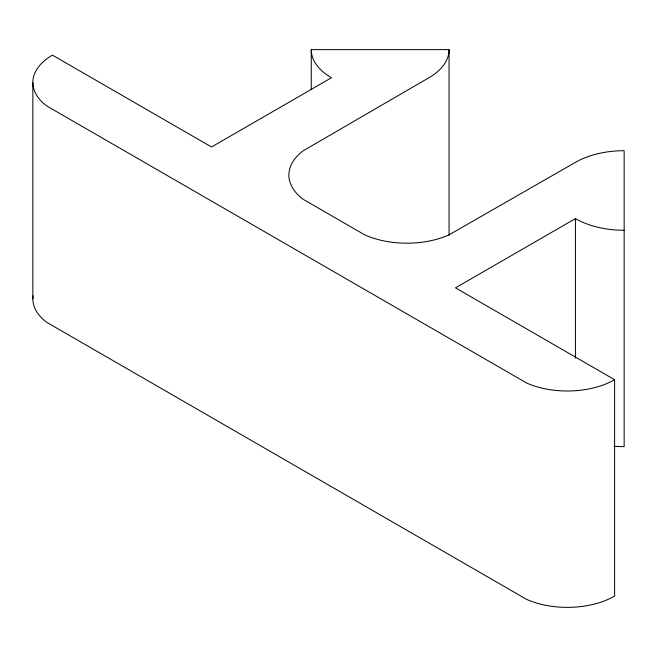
<?xml version="1.0" encoding="UTF-8"?>
<svg xmlns="http://www.w3.org/2000/svg" width="657" height="657" viewBox="0 0 657 657"><rect width="100%" height="100%" fill="white"/><g stroke="black" fill="none" stroke-linecap="round" stroke-linejoin="round"><path stroke-width="0.99" d="M624.15 230.262A68.903 39.781 0 0 1 575.425 218.609L455.498 287.848L614.591 379.705L614.591 596.08A66.817 38.574 0 0 1 526.668 599.414L46.655 322.283A66.817 38.574 0 0 1 33.055 295.765M311.262 89.615L311.262 49.62L449.068 49.62L449.068 235.231M575.425 218.609L575.425 358.073M32.85 82.412L32.85 298.795M614.591 379.705A66.817 38.574 0 0 1 526.668 383.031L46.655 105.9A66.817 38.574 0 0 1 52.42 55.139L211.513 146.987L331.448 77.748A68.903 39.781 0 0 1 311.262 49.62M449.068 49.62A68.903 39.781 0 0 1 428.89 77.748L303.107 150.847A68.903 39.781 0 0 0 303.107 199.276L364.922 234.968A68.903 39.781 0 0 0 448.813 234.968L575.425 162.353A68.903 39.781 0 0 1 624.15 150.699L624.15 446.645A68.903 39.781 0 0 1 614.155 446.218"/></g></svg>
